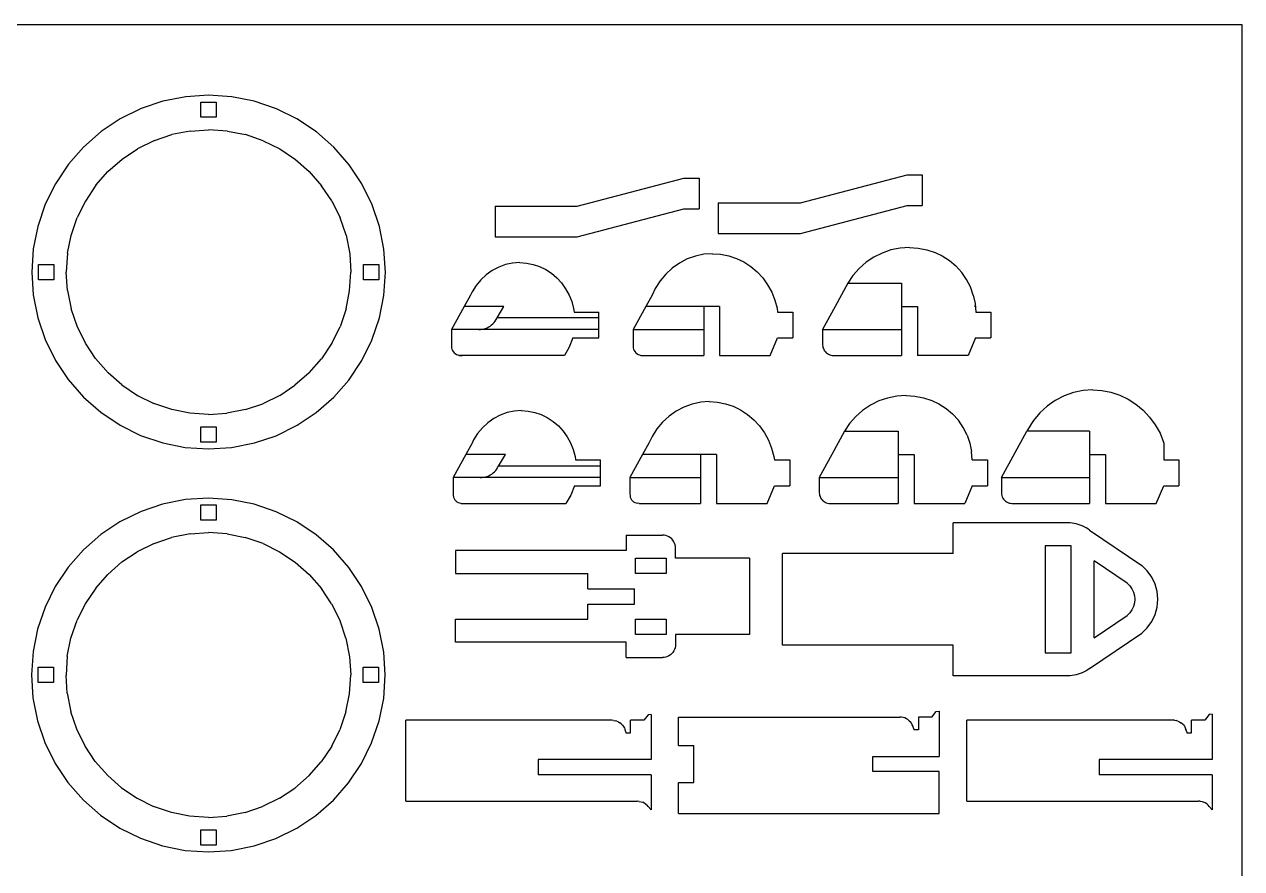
# Model space of a CAD drawing. Extents: x -2494 to 2494, y -1959 to 1959.
# Drawn here: x 1221 to 2494, y 1076 to 1959 of the extents above; entities that cross this region are included whole.
import ezdxf

# ---------------------------------------------------------------- set-up
doc = ezdxf.new("R2010")
doc.units = 0
doc.header["$MEASUREMENT"] = 0
doc.layers.get('0').update_dxf_attribs({"linetype": 'CONTINUOUS'})

msp = doc.modelspace()

# ---------------------------------------------------------------- linework, layer by layer
for p, q in [((-2494.3, 1958.6), (2494.3, 1958.6)), ((2494.3, 1958.6), (2494.3, -1958.6)), ((1413.9, 1884.5), (1390, 1883)), ((1438.3, 1882.9), (1413.9, 1884.5)), ((1366, 1878.2), (1343.4, 1870.6)), ((1390, 1883), (1366, 1878.2)), ((1405.9, 1861.4), (1405.9, 1877.4)), ((1405.9, 1877.4), (1421.9, 1877.4)), ((1421.9, 1877.4), (1421.9, 1861.4)), ((1461.7, 1878.2), (1438.3, 1882.9)), ((1485, 1870.3), (1461.7, 1878.2)), ((1321.4, 1859.7), (1301.5, 1846.5)), ((1343.4, 1870.6), (1321.4, 1859.7)), ((1421.9, 1861.4), (1405.9, 1861.4)), ((1506.3, 1859.7), (1485, 1870.3)), ((1526.7, 1846.1), (1506.3, 1859.7)), ((1301.5, 1846.5), (1283.1, 1830.3)), ((1394.7, 1847.1), (1375.3, 1843.3)), ((1394.7, 1847.1), (1413.8, 1848.4)), ((1433.6, 1847.1), (1413.8, 1848.4)), ((1433.6, 1847.1), (1452.3, 1843.3)), ((1544.7, 1830.3), (1526.7, 1846.1)), ((1357.2, 1837.2), (1339.4, 1828.4)), ((1357.2, 1837.2), (1375.3, 1843.3)), ((1471.1, 1836.9), (1452.3, 1843.3)), ((1471.1, 1836.9), (1488.3, 1828.5)), ((1283.1, 1830.3), (1267.3, 1812.4)), ((1323.5, 1817.8), (1339.4, 1828.4)), ((1488.3, 1828.5), (1504.7, 1817.4)), ((1560.8, 1811.9), (1544.7, 1830.3)), ((1267.3, 1812.4), (1253.7, 1792)), ((1308.6, 1804.8), (1323.5, 1817.8)), ((1504.7, 1817.4), (1519.1, 1804.8)), ((1574.1, 1792), (1560.8, 1811.9)), ((1296, 1790.4), (1308.6, 1804.8)), ((1519.1, 1804.8), (1532.1, 1789.9)), ((1799.5, 1768.4), (1910.8, 1797.7)), ((1910.8, 1797.7), (1926.8, 1797.7)), ((1926.8, 1797.7), (1926.8, 1765.6)), ((2032.9, 1772), (2144.3, 1801.3)), ((2144.3, 1801.3), (2160.3, 1801.3)), ((2160.3, 1801.3), (2160.3, 1769.3)), ((1253.7, 1792), (1243.1, 1770.6)), ((1296, 1790.4), (1285, 1773.9)), ((1542.7, 1774), (1532.1, 1789.9)), ((1584.9, 1770), (1574.1, 1792)), ((1243.1, 1770.6), (1235.2, 1747.4)), ((1285, 1773.9), (1276.5, 1756.8)), ((1542.7, 1774), (1551.5, 1756.2)), ((1592.5, 1747.4), (1584.9, 1770)), ((1946.8, 1772), (2032.9, 1772)), ((1946.8, 1772), (1946.8, 1740)), ((1713.4, 1768.4), (1713.4, 1736.4)), ((1713.4, 1768.4), (1799.5, 1768.4)), ((1799.5, 1736.4), (1910.8, 1765.6)), ((1910.8, 1765.6), (1926.8, 1765.6)), ((2032.9, 1740), (2144.3, 1769.3)), ((2144.3, 1769.3), (2160.3, 1769.3)), ((1235.2, 1747.4), (1230.5, 1724)), ((1270.1, 1738), (1276.5, 1756.8)), ((1557.6, 1738.1), (1551.5, 1756.2)), ((1597.3, 1723.4), (1592.5, 1747.4)), ((1266.4, 1719.3), (1270.1, 1738)), ((1557.6, 1738.1), (1561.5, 1718.7)), ((1713.4, 1736.4), (1799.5, 1736.4)), ((1946.8, 1740), (2032.9, 1740)), ((1230.5, 1724), (1228.9, 1699.5)), ((1266.4, 1719.3), (1265, 1699.5)), ((1561.5, 1718.7), (1562.7, 1699.6)), ((1598.8, 1699.6), (1597.3, 1723.4)), ((1941, 1718.8), (1931.9, 1718.2)), ((1941, 1718.8), (1949.4, 1718.3)), ((2118.3, 1719.5), (2109.5, 1715.2)), ((2127.5, 1722.7), (2118.3, 1719.5)), ((2137.1, 1724.6), (2127.5, 1722.7)), ((2146.8, 1725.2), (2137.1, 1724.6)), ((2146.8, 1725.2), (2155.9, 1724.6)), ((2155.9, 1724.6), (2164.9, 1722.9)), ((2164.9, 1722.9), (2173.6, 1720.2)), ((2173.6, 1720.2), (2181.1, 1716.6)), ((1236, 1707.6), (1252, 1707.6)), ((1236, 1691.6), (1236, 1707.6)), ((1252, 1707.6), (1252, 1691.6)), ((1575.8, 1707.6), (1591.8, 1707.6)), ((1575.8, 1691.6), (1575.8, 1707.6)), ((1591.8, 1707.6), (1591.8, 1691.6)), ((1724.4, 1707.4), (1717.3, 1704.8)), ((1731.8, 1709), (1724.4, 1707.4)), ((1739.3, 1709.5), (1731.8, 1709)), ((1739.3, 1709.5), (1746.4, 1709)), ((1746.4, 1709), (1753.3, 1707.6)), ((1753.3, 1707.6), (1760.1, 1705.4)), ((1906.4, 1709), (1898.8, 1703.7)), ((1914.5, 1713.3), (1906.4, 1709)), ((1923.1, 1716.3), (1914.5, 1713.3)), ((1931.9, 1718.2), (1923.1, 1716.3)), ((1949.4, 1718.3), (1957.8, 1716.6)), ((1957.8, 1716.6), (1965.9, 1713.9)), ((1965.9, 1713.9), (1973.6, 1710.2)), ((1973.6, 1710.2), (1980.8, 1705.5)), ((2101.4, 1709.8), (2094.1, 1703.4)), ((2109.5, 1715.2), (2101.4, 1709.8)), ((2181.1, 1716.6), (2188.7, 1711.8)), ((2188.7, 1711.8), (2195.5, 1706)), ((2195.5, 1706), (2201.5, 1699.3)), ((1228.9, 1699.5), (1230.4, 1675.7)), ((1266.3, 1680.4), (1265, 1699.5)), ((1561.4, 1679.8), (1562.7, 1699.6)), ((1597.2, 1675.1), (1598.8, 1699.6)), ((1704.2, 1696.8), (1698.5, 1691.5)), ((1710.5, 1701.3), (1704.2, 1696.8)), ((1717.3, 1704.8), (1710.5, 1701.3)), ((1760.1, 1705.4), (1766.5, 1702.2)), ((1766.5, 1702.2), (1772.5, 1698.3)), ((1772.5, 1698.3), (1778.1, 1693.6)), ((1778.1, 1693.6), (1783, 1688.2)), ((1892, 1697.4), (1886.1, 1690.3)), ((1898.8, 1703.7), (1892, 1697.4)), ((1980.8, 1705.5), (1987.5, 1699.9)), ((1987.5, 1699.9), (1993.4, 1693.4)), ((1993.4, 1693.4), (1998.5, 1686.3)), ((2087.7, 1696), (2082.3, 1687.9)), ((2094.1, 1703.4), (2087.7, 1696)), ((2206.5, 1691.9), (2201.5, 1699.3)), ((1252, 1691.6), (1236, 1691.6)), ((1591.8, 1691.6), (1575.8, 1691.6)), ((1693.6, 1685.5), (1689.4, 1678.8)), ((1698.5, 1691.5), (1693.6, 1685.5)), ((1783, 1688.2), (1787.3, 1682.2)), ((1787.3, 1682.2), (1790.8, 1675.6)), ((1881, 1682.3), (1877.9, 1675.6)), ((1886.1, 1690.3), (1881, 1682.3)), ((1998.5, 1686.3), (2002.8, 1678.5)), ((2082.3, 1687.9), (2069.3, 1663.6)), ((2082.3, 1687.9), (2138.6, 1687.9)), ((2138.6, 1687.9), (2138.6, 1663.6)), ((2210.6, 1684), (2206.5, 1691.9)), ((2213.6, 1675.5), (2210.6, 1684)), ((1230.4, 1675.7), (1235.2, 1651.7)), ((1266.3, 1680.4), (1270.1, 1661)), ((1557.6, 1661.1), (1561.4, 1679.8)), ((1592.5, 1651.7), (1597.2, 1675.1)), ((1687.9, 1675.6), (1681.2, 1663.6)), ((1689.4, 1678.8), (1687.9, 1675.6)), ((1790.8, 1675.6), (1793.6, 1668.7)), ((1793.6, 1668.7), (1795.5, 1661.5)), ((1877.9, 1675.6), (1871.2, 1663.6)), ((2002.8, 1678.5), (2006.1, 1670.3)), ((2006.1, 1670.3), (2008.5, 1661.7)), ((2213.6, 1675.5), (2215.4, 1666.8)), ((1276.3, 1642.9), (1270.1, 1661)), ((1557.6, 1661.1), (1551.3, 1642.3)), ((1681.2, 1663.6), (1668, 1639.6)), ((1722.6, 1663.6), (1681.2, 1663.6)), ((1715.5, 1651.6), (1722.6, 1663.6)), ((1795.5, 1661.5), (1796.1, 1657.8)), ((1796.1, 1657.8), (1822, 1657.8)), ((1822, 1651.6), (1822, 1657.8)), ((1871.2, 1663.6), (1858, 1639.6)), ((1931.7, 1663.6), (1871.2, 1663.6)), ((1931.7, 1663.6), (1931.7, 1639.6)), ((1948.3, 1663.6), (1931.7, 1663.6)), ((1948.3, 1663.6), (1948.3, 1612.5)), ((2008.5, 1661.7), (2009, 1657.8)), ((2009, 1657.8), (2025, 1657.8)), ((2025, 1657.8), (2025, 1630.7)), ((2069.3, 1663.6), (2056, 1639.6)), ((2138.6, 1663.6), (2155.2, 1663.6)), ((2138.6, 1663.6), (2138.6, 1639.6)), ((2155.2, 1663.6), (2155.3, 1612.5)), ((2215.6, 1663.6), (2214.9, 1663.6)), ((2215.4, 1666.8), (2216.1, 1657.8)), ((2216.1, 1657.8), (2232, 1657.8)), ((2232, 1657.8), (2232, 1630.7)), ((1235.2, 1651.7), (1242.9, 1629.1)), ((1285, 1625.1), (1276.3, 1642.9)), ((1542.8, 1625.2), (1551.3, 1642.3)), ((1584.6, 1628.5), (1592.5, 1651.7)), ((1706.9, 1642.2), (1708.4, 1643.1)), ((1708.4, 1643.1), (1709.9, 1644.3)), ((1709.9, 1644.3), (1711.2, 1645.5)), ((1711.2, 1645.5), (1712.4, 1646.9)), ((1712.4, 1646.9), (1713.5, 1648.3)), ((1713.5, 1648.3), (1714.5, 1649.9)), ((1714.5, 1649.9), (1715.5, 1651.6)), ((1822, 1651.6), (1715.5, 1651.6)), ((1822, 1639.6), (1822, 1651.6)), ((1696.4, 1639.6), (1668, 1639.6)), ((1668, 1639.6), (1668, 1623.5)), ((1696.4, 1639.6), (1698.2, 1639.6)), ((1822, 1639.6), (1696.4, 1639.6)), ((1698.2, 1639.6), (1700, 1639.8)), ((1700, 1639.8), (1701.8, 1640.1)), ((1701.8, 1640.1), (1703.6, 1640.7)), ((1703.6, 1640.7), (1705.3, 1641.3)), ((1705.3, 1641.3), (1706.9, 1642.2)), ((1794.8, 1630.7), (1791, 1621.1)), ((1794.8, 1630.7), (1822, 1630.7)), ((1822, 1630.7), (1822, 1639.6)), ((1858, 1639.6), (1931.7, 1639.6)), ((1858, 1639.6), (1858, 1623.5)), ((1931.7, 1639.6), (1931.7, 1612.5)), ((2001.3, 1612.5), (2009, 1630.7)), ((2009, 1630.7), (2025, 1630.7)), ((2056, 1639.6), (2138.6, 1639.6)), ((2056, 1639.6), (2056, 1623.5)), ((2138.6, 1639.6), (2138.6, 1612.5)), ((2216, 1630.7), (2208.2, 1612.5)), ((2216, 1630.7), (2232, 1630.7)), ((1242.9, 1629.1), (1253.7, 1607.1)), ((1295.6, 1609.2), (1285, 1625.1)), ((1542.8, 1625.2), (1531.8, 1608.7)), ((1574.1, 1607.1), (1584.6, 1628.5)), ((1668, 1623.5), (1667.9, 1622)), ((1667.9, 1622), (1668, 1620.5)), ((1668, 1620.5), (1668.4, 1619.1)), ((1668.4, 1619.1), (1669, 1617.7)), ((1669, 1617.7), (1669.7, 1616.4)), ((1791, 1621.1), (1786, 1612.5)), ((1858, 1623.5), (1857.9, 1622)), ((1857.9, 1622), (1858, 1620.5)), ((1858, 1620.5), (1858.4, 1619.1)), ((1858.4, 1619.1), (1859, 1617.7)), ((1859, 1617.7), (1859.7, 1616.4)), ((2056, 1623.5), (2056.1, 1622.2)), ((2056.1, 1622.2), (2056.4, 1620.8)), ((2056.4, 1620.8), (2056.8, 1619.5)), ((2056.8, 1619.5), (2057.4, 1618.3)), ((2057.4, 1618.3), (2058.1, 1617.1)), ((2058.1, 1617.1), (2058.9, 1616.1)), ((1253.7, 1607.1), (1266.9, 1587.2)), ((1308.7, 1594.3), (1295.6, 1609.2)), ((1519.1, 1594.3), (1531.8, 1608.7)), ((1560.4, 1586.7), (1574.1, 1607.1)), ((1669.7, 1616.4), (1670.7, 1615.3)), ((1670.7, 1615.3), (1671.9, 1614.3)), ((1671.9, 1614.3), (1673.1, 1613.5)), ((1673.1, 1613.5), (1674.5, 1612.9)), ((1674.5, 1612.9), (1676, 1612.5)), ((1676, 1612.5), (1676.4, 1612.5)), ((1786, 1612.5), (1676.4, 1612.5)), ((1676.4, 1612.5), (1677.5, 1612.4)), ((1677.5, 1612.4), (1679, 1612.5)), ((1859.7, 1616.4), (1860.7, 1615.3)), ((1860.7, 1615.3), (1861.9, 1614.3)), ((1861.9, 1614.3), (1863.2, 1613.5)), ((1863.2, 1613.5), (1864.5, 1612.9)), ((1864.5, 1612.9), (1866, 1612.5)), ((1866, 1612.5), (1867.5, 1612.4)), ((1867.5, 1612.4), (1869, 1612.5)), ((1869, 1612.5), (1931.7, 1612.5)), ((1948.3, 1612.5), (2001.3, 1612.5)), ((2058.9, 1616.1), (2059.9, 1615.1)), ((2059.9, 1615.1), (2061, 1614.3)), ((2061, 1614.3), (2062.1, 1613.6)), ((2062.1, 1613.6), (2063.4, 1613.1)), ((2063.4, 1613.1), (2064.7, 1612.7)), ((2064.7, 1612.7), (2066, 1612.5)), ((2066, 1612.5), (2138.6, 1612.5)), ((2208.2, 1612.5), (2155.3, 1612.5)), ((1323, 1581.6), (1308.7, 1594.3)), ((1519.1, 1594.3), (1504.2, 1581.3)), ((1266.9, 1587.2), (1283.1, 1568.7)), ((1323, 1581.6), (1339.5, 1570.6)), ((1488.3, 1570.7), (1504.2, 1581.3)), ((1544.7, 1568.8), (1560.4, 1586.7)), ((1283.1, 1568.7), (1301, 1553)), ((1339.5, 1570.6), (1356.6, 1562.2)), ((1488.3, 1570.7), (1470.6, 1561.9)), ((1526.2, 1552.6), (1544.7, 1568.8)), ((2124, 1567.9), (2114.8, 1564.8)), ((2133.6, 1569.8), (2124, 1567.9)), ((2143.3, 1570.4), (2133.6, 1569.8)), ((2143.3, 1570.4), (2152.4, 1569.9)), ((2152.4, 1569.9), (2161.4, 1568.2)), ((2161.4, 1568.2), (2170.1, 1565.4)), ((2308.6, 1570.2), (2299.4, 1565.4)), ((2318.3, 1573.6), (2308.6, 1570.2)), ((2328.4, 1575.7), (2318.3, 1573.6)), ((2338.6, 1576.4), (2328.4, 1575.7)), ((2338.6, 1576.4), (2348.2, 1575.8)), ((2348.2, 1575.8), (2357.6, 1573.9)), ((2357.6, 1573.9), (2366.8, 1570.9)), ((2366.8, 1570.9), (2375.5, 1566.7)), ((2375.5, 1566.7), (2383.7, 1561.4)), ((1375.4, 1555.8), (1356.6, 1562.2)), ((1394.2, 1552), (1375.4, 1555.8)), ((1452.4, 1555.8), (1433, 1551.9)), ((1452.4, 1555.8), (1470.6, 1561.9)), ((1733.4, 1554.2), (1726, 1552.6)), ((1740.9, 1554.7), (1733.4, 1554.2)), ((1740.9, 1554.7), (1748, 1554.3)), ((1748, 1554.3), (1755, 1552.9)), ((1902.9, 1554.3), (1895.4, 1549)), ((1911, 1558.5), (1902.9, 1554.3)), ((1919.6, 1561.6), (1911, 1558.5)), ((1928.5, 1563.4), (1919.6, 1561.6)), ((1937.5, 1564.1), (1928.5, 1563.4)), ((1937.5, 1564.1), (1946, 1563.5)), ((1946, 1563.5), (1954.4, 1561.9)), ((1954.4, 1561.9), (1962.5, 1559.2)), ((1962.5, 1559.2), (1970.2, 1555.4)), ((1970.2, 1555.4), (1977.4, 1550.7)), ((2097.9, 1555), (2090.6, 1548.6)), ((2106, 1560.5), (2097.9, 1555)), ((2114.8, 1564.8), (2106, 1560.5)), ((2170.1, 1565.4), (2177.6, 1561.9)), ((2177.6, 1561.9), (2185.2, 1557)), ((2185.2, 1557), (2192, 1551.2)), ((2290.9, 1559.5), (2283.2, 1552.4)), ((2299.4, 1565.4), (2290.9, 1559.5)), ((2383.7, 1561.4), (2391.2, 1555.1)), ((2391.2, 1555.1), (2397.9, 1547.9)), ((1301, 1553), (1321.4, 1539.4)), ((1413.9, 1550.7), (1394.2, 1552)), ((1413.9, 1550.7), (1433, 1551.9)), ((1506.4, 1539.4), (1526.2, 1552.6)), ((1705.8, 1542.1), (1700.2, 1536.8)), ((1712.1, 1546.5), (1705.8, 1542.1)), ((1718.9, 1550.1), (1712.1, 1546.5)), ((1726, 1552.6), (1718.9, 1550.1)), ((1755, 1552.9), (1761.7, 1550.6)), ((1761.7, 1550.6), (1768.1, 1547.5)), ((1768.1, 1547.5), (1774.2, 1543.5)), ((1774.2, 1543.5), (1779.7, 1538.8)), ((1888.6, 1542.7), (1882.6, 1535.5)), ((1895.4, 1549), (1888.6, 1542.7)), ((1977.4, 1550.7), (1984, 1545.1)), ((1984, 1545.1), (1989.9, 1538.7)), ((2084.2, 1541.3), (2078.8, 1533.2)), ((2090.6, 1548.6), (2084.2, 1541.3)), ((2192, 1551.2), (2198, 1544.6)), ((2203, 1537.2), (2198, 1544.6)), ((2274.5, 1541.3), (2269.7, 1533.2)), ((2276.4, 1544.3), (2274.5, 1541.3)), ((2283.2, 1552.4), (2276.4, 1544.3)), ((2397.9, 1547.9), (2403.7, 1539.9)), ((1321.4, 1539.4), (1342.8, 1528.8)), ((1342.8, 1528.8), (1366, 1520.9)), ((1405.9, 1537.7), (1421.9, 1537.7)), ((1405.9, 1521.7), (1405.9, 1537.7)), ((1421.9, 1537.7), (1421.9, 1521.7)), ((1461.8, 1520.9), (1484.4, 1528.5)), ((1484.4, 1528.5), (1506.4, 1539.4)), ((1695.2, 1530.7), (1691, 1524.1)), ((1700.2, 1536.8), (1695.2, 1530.7)), ((1779.7, 1538.8), (1784.6, 1533.4)), ((1784.6, 1533.4), (1788.9, 1527.4)), ((1882.6, 1535.5), (1877.6, 1527.6)), ((1989.9, 1538.7), (1995.1, 1531.5)), ((1995.1, 1531.5), (1999.3, 1523.8)), ((2078.8, 1533.2), (2065.8, 1508.8)), ((2078.8, 1533.2), (2135.1, 1533.2)), ((2135.1, 1533.2), (2135.1, 1508.8)), ((2207.1, 1529.2), (2203, 1537.2)), ((2207.1, 1529.2), (2210.1, 1520.8)), ((2243, 1484.8), (2269.7, 1533.2)), ((2335.3, 1533.2), (2269.7, 1533.2)), ((2335.3, 1533.2), (2335.3, 1508.8)), ((2403.7, 1539.9), (2408.9, 1531.2)), ((2408.9, 1531.2), (2412.7, 1520.8)), ((1366, 1520.9), (1389.4, 1516.2)), ((1389.4, 1516.2), (1413.9, 1514.6)), ((1421.9, 1521.7), (1405.9, 1521.7)), ((1413.9, 1514.6), (1437.7, 1516.1)), ((1437.7, 1516.1), (1461.8, 1520.9)), ((1689.5, 1520.8), (1682.9, 1508.8)), ((1691, 1524.1), (1689.5, 1520.8)), ((1788.9, 1527.4), (1792.4, 1520.9)), ((1792.4, 1520.9), (1795.2, 1514)), ((1874.4, 1520.8), (1867.8, 1508.8)), ((1877.6, 1527.6), (1874.4, 1520.8)), ((1999.3, 1523.8), (2002.7, 1515.5)), ((2002.7, 1515.5), (2005, 1506.9)), ((2210.1, 1520.8), (2211.9, 1512)), ((2412.7, 1520.8), (2412.7, 1503.1)), ((1682.9, 1508.8), (1669.6, 1484.8)), ((1724.3, 1508.8), (1682.9, 1508.8)), ((1717.1, 1496.8), (1724.3, 1508.8)), ((1795.2, 1514), (1797.2, 1506.7)), ((1797.2, 1506.7), (1797.7, 1503.1)), ((1797.7, 1503.1), (1823.7, 1503.1)), ((1823.7, 1496.8), (1823.7, 1503.1)), ((1867.8, 1508.8), (1854.5, 1484.8)), ((1928.3, 1508.8), (1867.8, 1508.8)), ((1928.3, 1508.8), (1928.3, 1484.8)), ((1944.9, 1508.8), (1928.3, 1508.8)), ((1944.9, 1508.8), (1944.9, 1457.7)), ((2005, 1506.9), (2005.6, 1503.1)), ((2005.6, 1503.1), (2021.6, 1503.1)), ((2021.6, 1503.1), (2021.6, 1475.9)), ((2065.8, 1508.8), (2052.5, 1484.8)), ((2135.1, 1508.8), (2135.1, 1484.8)), ((2135.1, 1508.8), (2151.7, 1508.8)), ((2151.7, 1508.8), (2151.8, 1457.7)), ((2212.1, 1508.8), (2211.4, 1508.8)), ((2212.6, 1503.1), (2211.9, 1512)), ((2212.6, 1503.1), (2228.5, 1503.1)), ((2228.5, 1503.1), (2228.5, 1475.9)), ((2335.3, 1508.8), (2351.9, 1508.8)), ((2335.3, 1508.8), (2335.3, 1484.8)), ((2351.9, 1508.8), (2351.9, 1457.7)), ((2412.7, 1503.1), (2428.7, 1503.1)), ((2428.7, 1503.1), (2428.7, 1475.9)), ((1711.5, 1489.5), (1712.8, 1490.7)), ((1712.8, 1490.7), (1714.1, 1492.1)), ((1714.1, 1492.1), (1715.2, 1493.6)), ((1715.2, 1493.6), (1716.1, 1495.1)), ((1716.1, 1495.1), (1717.1, 1496.8)), ((1823.7, 1496.8), (1717.1, 1496.8)), ((1823.7, 1484.8), (1823.7, 1496.8)), ((1698, 1484.8), (1669.6, 1484.8)), ((1669.6, 1484.8), (1669.6, 1468.8)), ((1698, 1484.8), (1699.8, 1484.8)), ((1823.7, 1484.8), (1698, 1484.8)), ((1699.8, 1484.8), (1701.6, 1485)), ((1701.6, 1485), (1703.4, 1485.4)), ((1703.4, 1485.4), (1705.2, 1485.9)), ((1705.2, 1485.9), (1706.9, 1486.6)), ((1706.9, 1486.6), (1708.5, 1487.4)), ((1708.5, 1487.4), (1710.1, 1488.4)), ((1710.1, 1488.4), (1711.5, 1489.5)), ((1823.7, 1475.9), (1823.7, 1484.8)), ((1854.5, 1484.8), (1928.3, 1484.8)), ((1854.5, 1484.8), (1854.5, 1468.8)), ((1928.3, 1484.8), (1928.3, 1457.7)), ((2052.5, 1484.8), (2135.1, 1484.8)), ((2052.5, 1484.8), (2052.5, 1468.8)), ((2135.1, 1484.8), (2135.1, 1457.7)), ((2243, 1484.8), (2243, 1468.8)), ((2243, 1484.8), (2335.3, 1484.8)), ((2335.3, 1484.8), (2335.3, 1457.7)), ((1669.6, 1468.8), (1669.5, 1467.3)), ((1669.5, 1467.3), (1669.6, 1465.8)), ((1669.6, 1465.8), (1670, 1464.3)), ((1670, 1464.3), (1670.6, 1462.9)), ((1792.6, 1466.4), (1787.6, 1457.7)), ((1796.4, 1475.9), (1792.6, 1466.4)), ((1796.4, 1475.9), (1823.7, 1475.9)), ((1854.5, 1468.8), (1854.4, 1467.3)), ((1854.4, 1467.3), (1854.6, 1465.8)), ((1854.6, 1465.8), (1854.9, 1464.3)), ((1854.9, 1464.3), (1855.5, 1462.9)), ((1997.9, 1457.7), (2005.6, 1475.9)), ((2005.6, 1475.9), (2021.6, 1475.9)), ((2052.5, 1468.8), (2052.6, 1467.4)), ((2052.6, 1467.4), (2052.9, 1466.1)), ((2052.9, 1466.1), (2053.3, 1464.8)), ((2053.3, 1464.8), (2053.9, 1463.6)), ((2212.5, 1475.9), (2204.7, 1457.7)), ((2212.5, 1475.9), (2228.5, 1475.9)), ((2243, 1468.8), (2243.1, 1467.3)), ((2243.1, 1467.3), (2243.3, 1465.9)), ((2243.3, 1465.9), (2243.8, 1464.6)), ((2243.8, 1464.6), (2244.4, 1463.3)), ((2404.9, 1457.7), (2412.7, 1475.9)), ((2412.7, 1475.9), (2428.7, 1475.9)), ((1365.8, 1456.9), (1343.2, 1449.3)), ((1389.8, 1461.7), (1365.8, 1456.9)), ((1413.6, 1463.2), (1389.8, 1461.7)), ((1405.7, 1440.2), (1405.7, 1456.2)), ((1405.7, 1456.2), (1421.7, 1456.2)), ((1438.1, 1461.6), (1413.6, 1463.2)), ((1421.7, 1456.2), (1421.7, 1440.2)), ((1461.5, 1456.9), (1438.1, 1461.6)), ((1484.7, 1449), (1461.5, 1456.9)), ((1670.6, 1462.9), (1671.4, 1461.6)), ((1671.4, 1461.6), (1672.3, 1460.5)), ((1672.3, 1460.5), (1673.5, 1459.5)), ((1673.5, 1459.5), (1674.8, 1458.7)), ((1674.8, 1458.7), (1676.2, 1458.2)), ((1676.2, 1458.2), (1677.6, 1457.8)), ((1677.6, 1457.8), (1678, 1457.7)), ((1678, 1457.7), (1787.6, 1457.7)), ((1678, 1457.7), (1679.1, 1457.7)), ((1679.1, 1457.7), (1680.6, 1457.7)), ((1855.5, 1462.9), (1856.3, 1461.6)), ((1856.3, 1461.6), (1857.3, 1460.5)), ((1857.3, 1460.5), (1858.4, 1459.5)), ((1858.4, 1459.5), (1859.7, 1458.7)), ((1859.7, 1458.7), (1861.1, 1458.2)), ((1861.1, 1458.2), (1862.6, 1457.8)), ((1864.1, 1457.7), (1862.6, 1457.8)), ((1864.1, 1457.7), (1865.6, 1457.7)), ((1865.6, 1457.7), (1928.3, 1457.7)), ((1944.9, 1457.7), (1997.9, 1457.7)), ((2053.9, 1463.6), (2054.6, 1462.4)), ((2054.6, 1462.4), (2055.4, 1461.3)), ((2055.4, 1461.3), (2056.4, 1460.4)), ((2056.4, 1460.4), (2057.5, 1459.6)), ((2057.5, 1459.6), (2058.6, 1458.9)), ((2058.6, 1458.9), (2059.9, 1458.3)), ((2059.9, 1458.3), (2061.2, 1458)), ((2061.2, 1458), (2062.5, 1457.7)), ((2062.5, 1457.7), (2135.1, 1457.7)), ((2151.8, 1457.7), (2204.7, 1457.7)), ((2244.4, 1463.3), (2245.2, 1462.1)), ((2245.2, 1462.1), (2246.2, 1461)), ((2246.2, 1461), (2247.3, 1460)), ((2247.3, 1460), (2248.5, 1459.2)), ((2248.5, 1459.2), (2249.8, 1458.6)), ((2249.8, 1458.6), (2251.1, 1458.1)), ((2251.1, 1458.1), (2252.5, 1457.8)), ((2252.5, 1457.8), (2254, 1457.7)), ((2254, 1457.7), (2335.3, 1457.7)), ((2351.9, 1457.7), (2404.9, 1457.7)), ((1343.2, 1449.3), (1321.2, 1438.4)), ((1421.7, 1440.2), (1405.7, 1440.2)), ((1506.1, 1438.5), (1484.7, 1449)), ((1321.2, 1438.4), (1301.3, 1425.2)), ((1394.5, 1425.9), (1375.1, 1422)), ((1394.5, 1425.9), (1413.6, 1427.1)), ((1433.4, 1425.8), (1413.6, 1427.1)), ((1526.5, 1424.8), (1506.1, 1438.5)), ((2192.4, 1405.3), (2192.4, 1437.5)), ((2310.4, 1437.5), (2192.4, 1437.5)), ((2312.6, 1437.5), (2310.4, 1437.5)), ((2314.8, 1437.3), (2312.6, 1437.5)), ((2317, 1437), (2314.8, 1437.3)), ((2319.2, 1436.7), (2317, 1437)), ((2321.3, 1436.2), (2319.2, 1436.7)), ((2323.4, 1435.6), (2321.3, 1436.2)), ((2325.5, 1434.9), (2323.4, 1435.6)), ((2327.6, 1434.1), (2325.5, 1434.9)), ((2329.6, 1433.2), (2327.6, 1434.1)), ((2331.6, 1432.2), (2329.6, 1433.2)), ((2333.5, 1431), (2331.6, 1432.2)), ((2335.3, 1429.8), (2333.5, 1431)), ((2335.3, 1429.8), (2389.8, 1392.9)), ((1301.3, 1425.2), (1282.9, 1409)), ((1357, 1415.9), (1339.2, 1407.1)), ((1357, 1415.9), (1375.1, 1422)), ((1433.4, 1425.8), (1452.1, 1422)), ((1470.9, 1415.7), (1452.1, 1422)), ((1470.9, 1415.7), (1488, 1407.2)), ((1544.4, 1409.1), (1526.5, 1424.8)), ((1850.5, 1424.6), (1888.4, 1424.6)), ((1850.5, 1424.6), (1850.5, 1408.5)), ((1890.2, 1424.4), (1888.4, 1424.6)), ((1892, 1424.1), (1890.2, 1424.4)), ((1893.7, 1423.5), (1892, 1424.1)), ((1895.3, 1422.7), (1893.7, 1423.5)), ((1896.8, 1421.7), (1895.3, 1422.7)), ((1898.2, 1420.5), (1896.8, 1421.7)), ((1899.4, 1419.1), (1898.2, 1420.5)), ((1900.4, 1417.6), (1899.4, 1419.1)), ((1901.2, 1416), (1900.4, 1417.6)), ((1901.7, 1414.3), (1901.2, 1416)), ((1902.1, 1412.5), (1901.7, 1414.3)), ((2315.9, 1413.3), (2288.7, 1413.3)), ((2288.7, 1413.3), (2288.7, 1301.3)), ((2315.9, 1301.3), (2315.9, 1413.3)), ((1282.9, 1409), (1267.1, 1391.1)), ((1323.3, 1396.5), (1339.2, 1407.1)), ((1488, 1407.2), (1504.5, 1396.2)), ((1560.6, 1390.6), (1544.4, 1409.1)), ((1672.2, 1408.5), (1672.2, 1384.5)), ((1850.5, 1408.5), (1672.2, 1408.5)), ((1860.4, 1400.5), (1892.4, 1400.5)), ((1860.4, 1384.5), (1860.4, 1400.5)), ((1892.4, 1400.5), (1892.4, 1384.5)), ((1902.2, 1410.7), (1902.1, 1412.5)), ((1902.2, 1400.4), (1902.2, 1410.7)), ((2192.4, 1405.3), (2014.2, 1405.3)), ((2014.2, 1309.3), (2014.2, 1405.3)), ((1267.1, 1391.1), (1253.5, 1370.7)), ((1308.4, 1383.5), (1323.3, 1396.5)), ((1504.5, 1396.2), (1518.9, 1383.5)), ((1573.8, 1370.7), (1560.6, 1390.6)), ((1979.7, 1400.4), (1902.2, 1400.4)), ((1979.7, 1400.4), (1979.7, 1320.5)), ((2340, 1317.1), (2340, 1397.6)), ((2374.5, 1374.2), (2340, 1397.6)), ((2395.6, 1387.2), (2389.8, 1392.9)), ((1295.8, 1369.1), (1308.4, 1383.5)), ((1518.9, 1383.5), (1531.9, 1368.6)), ((1672.2, 1384.5), (1810.5, 1384.5)), ((1810.5, 1368.5), (1810.5, 1384.5)), ((1892.4, 1384.5), (1860.4, 1384.5)), ((2400.3, 1380.6), (2395.6, 1387.2)), ((2403.8, 1373.3), (2400.3, 1380.6)), ((1253.5, 1370.7), (1242.9, 1349.3)), ((1295.8, 1369.1), (1284.7, 1352.7)), ((1542.5, 1352.7), (1531.9, 1368.6)), ((1584.7, 1348.7), (1573.8, 1370.7)), ((1810.5, 1368.5), (1859.4, 1368.5)), ((1859.4, 1352.5), (1859.4, 1368.5)), ((2374.5, 1374.2), (2377.3, 1371.5)), ((2377.3, 1371.5), (2379.5, 1368.4)), ((2379.5, 1368.4), (2381.2, 1364.9)), ((2381.2, 1364.9), (2382.2, 1361.2)), ((2405.9, 1365.5), (2403.8, 1373.3)), ((2406.7, 1357.4), (2405.9, 1365.5)), ((1284.7, 1352.7), (1276.3, 1335.5)), ((1542.5, 1352.7), (1551.3, 1334.9)), ((1810.5, 1336.5), (1810.5, 1352.5)), ((1810.5, 1352.5), (1859.4, 1352.5)), ((2381.2, 1349.8), (2379.5, 1346.4)), ((2382.2, 1353.6), (2381.2, 1349.8)), ((2382.2, 1361.2), (2382.5, 1357.4)), ((2382.5, 1357.4), (2382.2, 1353.6)), ((2405.9, 1349.3), (2406.7, 1357.4)), ((1242.9, 1349.3), (1235, 1326.1)), ((1592.3, 1326.1), (1584.7, 1348.7)), ((2340, 1317.1), (2374.5, 1340.6)), ((2377.3, 1343.3), (2374.5, 1340.6)), ((2379.5, 1346.4), (2377.3, 1343.3)), ((2400.3, 1334.1), (2403.8, 1341.5)), ((2403.8, 1341.5), (2405.9, 1349.3)), ((1235, 1326.1), (1230.3, 1302.7)), ((1269.9, 1316.7), (1276.3, 1335.5)), ((1557.4, 1316.8), (1551.3, 1334.9)), ((1597.1, 1302.1), (1592.3, 1326.1)), ((1672.2, 1336.5), (1810.5, 1336.5)), ((1672.2, 1312.5), (1672.2, 1336.5)), ((1860.4, 1320.5), (1860.4, 1336.5)), ((1860.4, 1336.5), (1892.4, 1336.5)), ((1892.4, 1336.5), (1892.4, 1320.5)), ((2389.8, 1321.9), (2395.6, 1327.5)), ((2395.6, 1327.5), (2400.3, 1334.1)), ((1266.1, 1298), (1269.9, 1316.7)), ((1557.4, 1316.8), (1561.3, 1297.4)), ((1850.5, 1312.5), (1672.2, 1312.5)), ((1850.5, 1296.5), (1850.5, 1312.5)), ((1892.4, 1320.5), (1860.4, 1320.5)), ((1902.2, 1320.5), (1902.2, 1310.4)), ((1979.7, 1320.5), (1902.2, 1320.5)), ((2335.3, 1284.9), (2389.8, 1321.9)), ((1230.3, 1302.7), (1228.7, 1278.3)), ((1598.6, 1278.3), (1597.1, 1302.1)), ((1896.8, 1299.4), (1895.3, 1298.4)), ((1898.2, 1300.6), (1896.8, 1299.4)), ((1899.4, 1301.9), (1898.2, 1300.6)), ((1900.4, 1303.4), (1899.4, 1301.9)), ((1901.2, 1305.1), (1900.4, 1303.4)), ((1901.7, 1306.8), (1901.2, 1305.1)), ((1902.1, 1308.5), (1901.7, 1306.8)), ((1902.2, 1310.4), (1902.1, 1308.5)), ((2192.4, 1309.3), (2014.2, 1309.3)), ((2192.4, 1277.3), (2192.4, 1309.3)), ((2288.7, 1301.3), (2315.9, 1301.3)), ((1235.8, 1286.3), (1251.8, 1286.3)), ((1235.8, 1270.3), (1235.8, 1286.3)), ((1251.8, 1286.3), (1251.8, 1270.3)), ((1266.1, 1298), (1264.8, 1278.2)), ((1561.3, 1297.4), (1562.5, 1278.3)), ((1575.5, 1286.3), (1591.5, 1286.3)), ((1575.5, 1270.3), (1575.5, 1286.3)), ((1591.5, 1286.3), (1591.5, 1270.3)), ((1850.5, 1296.5), (1888.4, 1296.5)), ((1890.2, 1296.6), (1888.4, 1296.5)), ((1892, 1297), (1890.2, 1296.6)), ((1893.7, 1297.6), (1892, 1297)), ((1895.3, 1298.4), (1893.7, 1297.6)), ((1228.7, 1278.3), (1230.2, 1254.4)), ((1266.1, 1259.1), (1264.8, 1278.2)), ((1561.2, 1258.5), (1562.5, 1278.3)), ((1597, 1253.8), (1598.6, 1278.3)), ((2310.4, 1277.3), (2192.4, 1277.3)), ((2312.6, 1277.3), (2310.4, 1277.3)), ((2314.8, 1277.5), (2312.6, 1277.3)), ((2317, 1277.7), (2314.8, 1277.5)), ((2319.2, 1278.1), (2317, 1277.7)), ((2321.3, 1278.6), (2319.2, 1278.1)), ((2323.4, 1279.2), (2321.3, 1278.6)), ((2325.5, 1279.9), (2323.4, 1279.2)), ((2327.6, 1280.7), (2325.5, 1279.9)), ((2329.6, 1281.6), (2327.6, 1280.7)), ((2331.6, 1282.6), (2329.6, 1281.6)), ((2333.5, 1283.7), (2331.6, 1282.6)), ((2335.3, 1284.9), (2333.5, 1283.7)), ((1251.8, 1270.3), (1235.8, 1270.3)), ((1591.5, 1270.3), (1575.5, 1270.3)), ((1230.2, 1254.4), (1235, 1230.4)), ((1266.1, 1259.1), (1269.9, 1239.7)), ((1557.4, 1239.8), (1561.2, 1258.5)), ((1592.3, 1230.4), (1597, 1253.8)), ((1276, 1221.6), (1269.9, 1239.7)), ((1557.4, 1239.8), (1551, 1221)), ((1873.6, 1236.7), (1868.9, 1230.9)), ((1876.6, 1237.1), (1873.6, 1236.7)), ((1876.6, 1237.1), (1876.6, 1189.8)), ((2170.1, 1234.3), (2174.8, 1240.1)), ((2174.8, 1240.1), (2177.8, 1240.5)), ((2177.8, 1240.5), (2177.8, 1193.2)), ((2460.2, 1236.9), (2455.6, 1231.1)), ((2463.3, 1237.3), (2460.2, 1236.9)), ((2463.3, 1237.3), (2463.3, 1190)), ((1235, 1230.4), (1242.6, 1207.8)), ((1584.4, 1207.2), (1592.3, 1230.4)), ((1835.5, 1230.9), (1620.1, 1230.9)), ((1620.1, 1146.2), (1620.1, 1230.9)), ((1837.3, 1230.8), (1835.5, 1230.9)), ((1837.3, 1230.8), (1839.1, 1230.5)), ((1840.8, 1229.9), (1839.1, 1230.5)), ((1840.8, 1229.9), (1842.5, 1229.2)), ((1842.5, 1229.2), (1844, 1228.2)), ((1845.4, 1227.1), (1844, 1228.2)), ((1846.7, 1225.8), (1845.4, 1227.1)), ((1846.7, 1225.8), (1847.7, 1224.4)), ((1847.7, 1224.4), (1848.7, 1222.8)), ((1848.7, 1222.8), (1849.4, 1221.2)), ((1868.9, 1230.9), (1855, 1230.9)), ((1855, 1217.7), (1855, 1230.9)), ((1905.3, 1234.3), (2136.7, 1234.3)), ((1905.3, 1204.5), (1905.3, 1234.3)), ((2138.5, 1234.2), (2136.7, 1234.3)), ((2140.3, 1233.8), (2138.5, 1234.2)), ((2142, 1233.3), (2140.3, 1233.8)), ((2143.6, 1232.6), (2142, 1233.3)), ((2145.2, 1231.6), (2143.6, 1232.6)), ((2146.6, 1230.5), (2145.2, 1231.6)), ((2146.6, 1230.5), (2147.8, 1229.2)), ((2148.9, 1227.8), (2147.8, 1229.2)), ((2149.8, 1226.2), (2148.9, 1227.8)), ((2150.6, 1224.5), (2149.8, 1226.2)), ((2151.1, 1222.8), (2150.6, 1224.5)), ((2151.1, 1222.8), (2151.4, 1221)), ((2170.1, 1234.3), (2156.2, 1234.3)), ((2156.2, 1234.3), (2156.2, 1221)), ((2206.8, 1146.4), (2206.8, 1231.1)), ((2422.2, 1231.1), (2206.8, 1231.1)), ((2424, 1231), (2422.2, 1231.1)), ((2424, 1231), (2425.8, 1230.7)), ((2427.5, 1230.1), (2425.8, 1230.7)), ((2427.5, 1230.1), (2429.1, 1229.4)), ((2429.1, 1229.4), (2430.7, 1228.4)), ((2432.1, 1227.3), (2430.7, 1228.4)), ((2433.3, 1226), (2432.1, 1227.3)), ((2433.3, 1226), (2434.4, 1224.6)), ((2434.4, 1224.6), (2435.3, 1223)), ((2435.3, 1223), (2436, 1221.4)), ((2441.7, 1217.8), (2441.7, 1231.1)), ((2455.6, 1231.1), (2441.7, 1231.1)), ((1284.8, 1203.8), (1276, 1221.6)), ((1542.6, 1203.9), (1551, 1221)), ((1849.9, 1219.4), (1849.4, 1221.2)), ((1849.9, 1219.4), (1850.2, 1217.7)), ((1850.2, 1217.7), (1855, 1217.7)), ((2156.2, 1221), (2151.4, 1221)), ((2436.5, 1219.6), (2436, 1221.4)), ((2436.5, 1219.6), (2436.8, 1217.8)), ((2436.8, 1217.8), (2441.7, 1217.8)), ((1242.6, 1207.8), (1253.5, 1185.8)), ((1295.4, 1187.9), (1284.8, 1203.8)), ((1542.6, 1203.9), (1531.6, 1187.4)), ((1573.8, 1185.8), (1584.4, 1207.2)), ((1905.3, 1204.5), (1921.3, 1204.5)), ((1921.3, 1165.9), (1921.3, 1204.5)), ((1253.5, 1185.8), (1266.7, 1165.9)), ((1308.4, 1173), (1295.4, 1187.9)), ((1518.9, 1173.1), (1531.6, 1187.4)), ((1560.2, 1165.4), (1573.8, 1185.8)), ((1758.4, 1189.8), (1758.4, 1173.8)), ((1876.6, 1189.8), (1758.4, 1189.8)), ((2108.5, 1193.2), (2177.8, 1193.2)), ((2108.5, 1177.2), (2108.5, 1193.2)), ((2463.3, 1190), (2345.1, 1190)), ((2345.1, 1190), (2345.1, 1174)), ((1322.8, 1160.4), (1308.4, 1173)), ((1518.9, 1173.1), (1504, 1160)), ((1876.6, 1173.8), (1758.4, 1173.8)), ((1876.6, 1173.8), (1876.6, 1137.3)), ((2177.8, 1177.2), (2108.5, 1177.2)), ((2177.8, 1133.6), (2177.8, 1177.2)), ((2463.3, 1174), (2345.1, 1174)), ((2463.3, 1174), (2463.3, 1137.4)), ((1266.7, 1165.9), (1282.9, 1147.5)), ((1322.8, 1160.4), (1339.3, 1149.4)), ((1488.1, 1149.4), (1504, 1160)), ((1544.5, 1147.5), (1560.2, 1165.4)), ((1905.3, 1165.9), (1921.3, 1165.9)), ((1905.3, 1133.6), (1905.3, 1165.9)), ((1282.9, 1147.5), (1300.8, 1131.7)), ((1339.3, 1149.4), (1356.4, 1140.9)), ((1488.1, 1149.4), (1470.3, 1140.6)), ((1526, 1131.3), (1544.5, 1147.5)), ((1620.1, 1146.2), (1862.4, 1146.2)), ((1864.3, 1146.1), (1862.4, 1146.2)), ((1864.3, 1146.1), (1866.1, 1145.8)), ((2206.8, 1146.4), (2449.1, 1146.4)), ((2451, 1146.3), (2449.1, 1146.4)), ((2451, 1146.3), (2452.8, 1145.9)), ((2452.8, 1145.9), (2454.5, 1145.3)), ((1375.2, 1134.5), (1356.4, 1140.9)), ((1393.9, 1130.7), (1375.2, 1134.5)), ((1452.2, 1134.5), (1432.8, 1130.7)), ((1452.2, 1134.5), (1470.3, 1140.6)), ((1866.1, 1145.8), (1867.9, 1145.2)), ((1869.5, 1144.3), (1867.9, 1145.2)), ((1871.1, 1143.3), (1869.5, 1144.3)), ((1871.1, 1143.3), (1872.5, 1142.1)), ((1873.7, 1140.7), (1872.5, 1142.1)), ((1873.7, 1140.7), (1876.6, 1137.3)), ((1905.3, 1133.6), (2177.8, 1133.6)), ((2456.2, 1144.5), (2454.5, 1145.3)), ((2457.7, 1143.5), (2456.2, 1144.5)), ((2457.7, 1143.5), (2459.1, 1142.3)), ((2460.4, 1140.9), (2459.1, 1142.3)), ((2460.4, 1140.9), (2463.3, 1137.4)), ((1300.8, 1131.7), (1321.2, 1118.1)), ((1413.7, 1129.4), (1393.9, 1130.7)), ((1413.7, 1129.4), (1432.8, 1130.7)), ((1506.1, 1118.1), (1526, 1131.3)), ((1321.2, 1118.1), (1342.6, 1107.5)), ((1405.7, 1116.4), (1421.7, 1116.4)), ((1405.7, 1100.4), (1405.7, 1116.4)), ((1421.7, 1116.4), (1421.7, 1100.4)), ((1484.1, 1107.3), (1506.1, 1118.1)), ((1342.6, 1107.5), (1365.8, 1099.6)), ((1365.8, 1099.6), (1389.2, 1094.9)), ((1389.2, 1094.9), (1413.7, 1093.3)), ((1421.7, 1100.4), (1405.7, 1100.4)), ((1437.5, 1094.8), (1461.5, 1099.6)), ((1461.5, 1099.6), (1484.1, 1107.3)), ((1413.7, 1093.3), (1437.5, 1094.8))]:
    msp.add_line(p, q)

doc.saveas('drawing.dxf')
